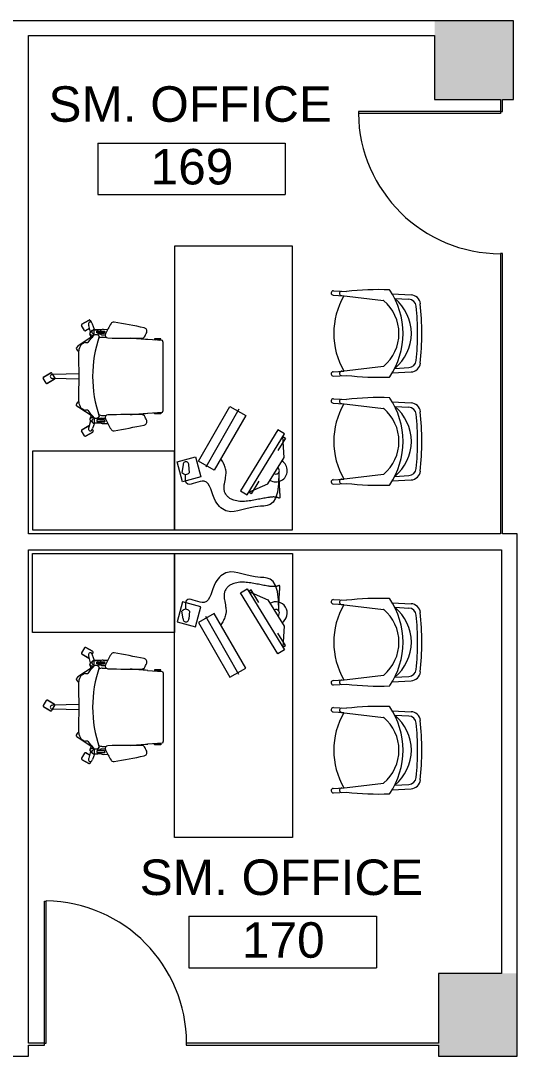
# Model space of a CAD drawing. Header units: inches. Extents: x -674 to 803, y -349 to 915.
# Drawn here: x 416.8 to 542.8, y -99.4 to 163.2 of the extents above; entities that cross this region are included whole.
import ezdxf

# ---------------------------------------------------------------- set-up
doc = ezdxf.new("R2010")
doc.units = ezdxf.units.IN
doc.header["$MEASUREMENT"] = 0
for name, color, linetype, lineweight in [('A-AREA-IDEN', 2, 'Continuous', 20), ('A-DOOR', 31, 'Continuous', 13), ('A-WALL', 113, 'Continuous', 13), ('A-WALL-PATT', 111, 'Continuous', 13), ('I-FURN', 30, 'Continuous', 9), ('I-WALL', 2, 'Continuous', 9)]:
    doc.layers.add(name, color=color, linetype=linetype, lineweight=lineweight)
doc.styles.add('Arial_2', font='arial.ttf', dxfattribs={"height": 9})

# ---------------------------------------------------------------- blocks, each defined once
blk = doc.blocks.new('Office Desk Groups - Office Desk 1-562618-New Construction - Tel_Data_Elec Plan')
at = {"layer": 'I-FURN'}
for p, q in [((-36, 36), (-36, 0)), ((-16, 36), (-36, 36)), ((-16, 0), (-16, 36)), ((2.22, 30.42), (1.16, 32.26)), ((1.17, 32.16), (1.2, 32.18)), ((2.13, 30.49), (1.17, 32.16)), ((1.23, 32.53), (2.52, 33.28)), ((2.79, 33.2), (3.85, 31.37)), ((2.84, 33.12), (2.87, 33.14)), ((2.87, 33.14), (3.84, 31.47)), ((2.17, 30.51), (2.13, 30.49)), ((2.28, 24.2), (2.42, 30.74)), ((3.45, 30.9), (2.49, 30.35)), ((3.78, 31.09), (3.45, 30.9)), ((3.6, 24.2), (3.46, 30.74)), ((3.84, 31.47), (3.8, 31.45)), ((-7.32, 20.61), (-4.77, 24.49)), ((-4.77, 24.49), (-4.26, 24.91)), ((10.65, 24.49), (10.13, 24.91)), ((13.2, 20.61), (10.65, 24.49)), ((-11.16, 20.71), (-12.22, 22.54)), ((-12.2, 22.44), (-12.17, 22.46)), ((-11.24, 20.77), (-12.2, 22.44)), ((-12.14, 22.82), (-10.85, 23.56)), ((-10.58, 23.49), (-9.52, 21.65)), ((-10.53, 23.41), (-10.5, 23.43)), ((-10.5, 23.43), (-9.53, 21.75)), ((-8.31, 21.25), (-9.97, 21.75)), ((-9.53, 21.75), (-9.57, 21.73)), ((-8.16, 21.4), (-8.77, 20.78)), ((-6.97, 21.15), (-7.88, 21.44)), ((12.84, 21.15), (13.75, 21.44)), ((14.03, 21.4), (14.64, 20.78)), ((14.19, 21.25), (15.84, 21.75)), ((15.11, 21.53), (14.53, 22.54)), ((14.54, 22.44), (14.58, 22.46)), ((15.08, 21.51), (14.54, 22.44)), ((14.6, 22.82), (15.89, 23.56)), ((16.16, 23.49), (17.22, 21.65)), ((16.21, 23.41), (16.25, 23.43)), ((16.25, 23.43), (17.21, 21.75)), ((17.15, 21.38), (16.69, 21.11)), ((17.21, 21.75), (17.18, 21.73)), ((-11.2, 20.79), (-11.24, 20.77)), ((-10.51, 20.85), (-10.88, 20.63)), ((-8.94, 20.28), (-10.29, 20.75)), ((-8.91, 18.55), (-8.94, 20.36)), ((-8.86, 20.33), (-8.87, 19.4)), ((-8.87, 19.4), (-8.53, 19.4)), ((-7.56, 20.33), (-8.86, 20.33)), ((-8.57, 18.91), (-8.56, 17.65)), ((-8.53, 19.67), (-8.53, 17.7)), ((-8.07, 19.67), (-8.53, 19.67)), ((-8.07, 17.73), (-8.07, 19.67)), ((-8.07, 19.39), (-7.53, 19.39)), ((-8.04, 18.93), (-8.06, 17.7)), ((-7.74, 18.63), (-7.75, 19.39)), ((-7.63, 18.4), (-7.61, 18.07)), ((-7.34, 20.57), (-7.32, 20.61)), ((13.22, 20.57), (13.2, 20.61)), ((13.95, 19.39), (13.41, 19.39)), ((13.44, 20.33), (14.73, 20.33)), ((13.5, 18.4), (13.49, 18.07)), ((13.61, 18.63), (13.62, 19.39)), ((13.91, 18.93), (13.93, 17.7)), ((13.95, 19.67), (14.4, 19.67)), ((13.95, 17.73), (13.95, 19.67)), ((14.4, 19.67), (14.4, 17.7)), ((14.74, 19.4), (14.4, 19.4)), ((14.44, 18.91), (14.44, 17.65)), ((14.73, 20.33), (14.74, 19.4)), ((14.78, 18.55), (14.81, 20.36)), ((14.81, 20.28), (16.17, 20.75)), ((-9.01, 18.07), (-8.99, 16.92)), ((-7.61, 18.07), (-7.62, 17.56)), ((-6.98, 18.3), (-6.99, 17.3)), ((12.86, 18.3), (12.87, 17.3)), ((13.49, 18.07), (13.5, 17.56)), ((14.88, 18.07), (14.87, 16.92)), ((-6.4, 6.79), (-6.13, 3)), ((12.01, 3), (12.28, 6.79)), ((-6.56, 5.03), (-6.41, 5.03)), ((-6.56, 3.46), (-6.56, 5.03)), ((-6.41, 3.46), (-6.56, 3.46)), ((-6.41, 5.03), (-6.41, 3.46)), ((-6.13, 3), (-5.67, 2.87)), ((-5.67, 2.87), (11.55, 2.87)), ((11.55, 2.87), (12.01, 3)), ((12.28, 5.03), (12.28, 3.46)), ((12.44, 5.03), (12.28, 5.03)), ((12.28, 3.46), (12.44, 3.46)), ((12.44, 3.46), (12.44, 5.03)), ((-36, 0), (-16, 0)), ((-36, 0), (-36, -30)), ((36, 0), (-36, 0)), ((-23.75, -2.08), (-18.72, -0.7)), ((-22.48, -6.72), (-23.75, -2.08)), ((-19.46, -2.22), (-21.4, -1.92)), ((-18.72, -0.7), (-17.45, -5.34)), ((36, -30), (36, 0)), ((-21.46, -3.8), (-19.5, -3.62)), ((-17.45, -5.34), (-22.48, -6.72)), ((-20.86, -10.1), (-18.53, -6.07)), ((-18.53, -6.07), (-4.67, -14.07)), ((-7, -18.11), (-20.86, -10.1)), ((-5.33, -16.35), (-20.07, -7.94)), ((-4.67, -14.07), (-7, -18.11)), ((-26.03, -16.73), (-27.08, -18.43)), ((-10.6, -26.26), (-26.03, -16.73)), ((-27.08, -18.43), (-11.65, -27.96)), ((-26.8, -19.46), (-26.42, -18.84)), ((-23.63, -21.42), (-26.8, -19.46)), ((-26.42, -18.84), (-24.3, -23.68)), ((-24.3, -23.68), (-17.59, -27.82)), ((-12.69, -28.17), (-15.87, -26.21)), ((-11.65, -27.96), (-10.6, -26.26)), ((-17.59, -27.82), (-12.31, -27.55)), ((-12.31, -27.55), (-12.69, -28.17)), ((-36, -30), (36, -30)), ((-24.36, -40.36), (-24.19, -43.67)), ((-23.24, -40.3), (-23.1, -43)), ((-3.84, -40.3), (-3.98, -43)), ((-2.72, -40.36), (-2.89, -43.67)), ((3.02, -40.36), (3.19, -43.67)), ((4.14, -40.3), (4.28, -43)), ((23.53, -40.3), (23.39, -43)), ((24.66, -40.36), (24.48, -43.67)), ((-23.13, -42.4), (-21.88, -53.04)), ((-3.95, -42.4), (-5.2, -53.04)), ((4.25, -42.4), (5.5, -53.04)), ((23.42, -42.4), (22.17, -53.04)), ((-23.56, -55.25), (-23.31, -60.03)), ((-22.4, -55.89), (-22.21, -59.45)), ((-4.68, -55.89), (-4.87, -59.45)), ((-3.52, -55.25), (-3.77, -60.03)), ((3.82, -55.25), (4.07, -60.03)), ((4.98, -55.89), (5.16, -59.45)), ((22.7, -55.89), (22.51, -59.45)), ((23.85, -55.25), (23.61, -60.03))]:
    blk.add_line(p, q, dxfattribs=at)
for centre, radius, start, end in [((1.33, 32.36), 0.2, 120, 210), ((2.62, 33.1), 0.2, 30, 120.1357), ((2.94, 31.06), 0.445, 45.7229, 134.2771), ((2.39, 30.52), 0.2, 209.8466, 275.235), ((2.39, 30.52), 0.2, 275.235, 299.8607), ((3.94, 30.71), 1.53, 164.4505, 178.7927), ((3.03, 30.97), 0.583, 134.254, 164.4505), ((2.84, 30.97), 0.583, 15.5495, 45.746), ((1.93, 30.71), 1.53, 1.2073, 15.5495), ((3.68, 31.27), 0.2, 299.8643, 30), ((-3.38, 22.1), 2.29, 134.5977, 169.3918), ((-3.26, 21.43), 2.87, 95.705, 127.0086), ((-4.41, 23.8), 1.12, 25.6219, 82.0752), ((2.94, 269.32), 245.12, 268.4848, 271.5152), ((10.28, 23.8), 1.12, 97.9248, 154.3781), ((9.13, 21.43), 2.87, 52.9914, 84.295), ((9.26, 22.1), 2.29, 10.6082, 45.4023), ((-12.04, 22.64), 0.2, 119.832, 210), ((-10.43, 21.35), 0.445, 117.8208, 206.0638), ((-10.75, 23.39), 0.2, 30, 120), ((-10.31, 21.41), 0.583, 206.0911, 236.3507), ((-10.37, 21.23), 0.583, 87.4248, 117.8208), ((-10.41, 20.28), 1.53, 73.2073, 87.502), ((-9.69, 21.55), 0.2, 15.1327, 29.8705), ((-7.98, 21.13), 0.323, 29.6621, 124.4716), ((-8.44, 20.75), 0.922, 9.6607, 36.4682), ((-10.83, 25.13), 5.75, 305.3709, 317.4948), ((-2.8, 17.21), 5.54, 121.0187, 133.18), ((-20.88, 22.9), 15.26, 356.4473, 358.5687), ((26.76, 22.9), 15.26, 181.4313, 183.5527), ((8.67, 17.21), 5.54, 46.82, 58.9813), ((16.71, 25.13), 5.75, 222.5052, 234.6291), ((14.31, 20.75), 0.922, 143.5318, 170.3393), ((13.85, 21.13), 0.323, 55.5284, 150.3379), ((14.7, 22.64), 0.2, 119.8879, 210), ((16.29, 20.28), 1.53, 92.498, 106.7927), ((15.99, 23.39), 0.2, 30, 120), ((16.25, 21.23), 0.583, 62.1792, 92.5752), ((16.19, 21.41), 0.583, 303.4497, 333.9089), ((16.31, 21.35), 0.445, 333.9362, 62.1792), ((17.05, 21.55), 0.2, 300, 30.2094), ((-10.98, 20.81), 0.2, 210, 299.888), ((-9.79, 22.2), 1.53, 236.4124, 250.7927), ((-8.12, 18.14), 0.887, 120.1857, 184.8367), ((-8.34, 20.37), 0.593, 84.0219, 180.9117), ((-8.42, 20.31), 0.657, 1.3207, 77.9642), ((-8.55, 18.11), 0.971, 17.6225, 57.9495), ((-6.62, 19.89), 1.04, 148.1398, 233.8639), ((-8.76, 20.66), 1.25, 346.3769, 10.9189), ((2.94, -10.67), 31.42, 71.1164, 108.8836), ((-5.15, 18.21), 1.84, 146.599, 177.2887), ((11.03, 18.21), 1.84, 2.7113, 33.401), ((12.49, 19.89), 1.04, 306.1361, 31.8602), ((14.63, 20.66), 1.25, 169.0811, 193.6231), ((14.43, 18.11), 0.971, 122.0505, 162.3775), ((14.29, 20.31), 0.657, 102.0358, 178.6793), ((14.22, 20.37), 0.593, 359.0883, 95.9781), ((14, 18.14), 0.887, 355.1633, 59.8143), ((15.66, 22.2), 1.53, 289.2073, 303.5114), ((-10.08, 15.44), 0.749, 121.5732, 189.0231), ((4.23, -7.95), 28.17, 115.3981, 121.4567), ((-8.27, 17.21), 0.533, 66.9672, 123.7509), ((-8.27, 17.27), 0.5, 67.0573, 121.4674), ((-7.54, 16.85), 0.711, 2.0473, 115.4842), ((-162.31, 11.32), 155.58, 358.8191, 2.0473), ((168.19, 11.32), 155.58, 177.9527, 181.1809), ((13.42, 16.85), 0.711, 64.5158, 177.9527), ((1.64, -7.95), 28.17, 58.5497, 64.6019), ((14.14, 17.21), 0.533, 56.2491, 113.0328), ((14.14, 17.27), 0.5, 58.5326, 112.9427), ((15.95, 15.44), 0.749, 350.9769, 58.6662), ((163.02, 43.86), 176.17, 189.3216, 191.8621), ((-157.15, 43.86), 176.17, 348.1407, 350.6784), ((258.68, 28.75), 265.99, 183.7702, 184.7367), ((-252.8, 28.75), 265.99, 355.2633, 356.2298), ((-7.38, 8.13), 0.615, 299.9233, 358.8191), ((13.26, 8.13), 0.615, 181.1809, 240.0767), ((-8.54, 7.83), 0.859, 192.1424, 292.8427), ((-12.14, 16.39), 10.15, 292.7913, 299.9233), ((18.01, 16.39), 10.15, 240.0767, 247.2087), ((14.42, 7.83), 0.859, 247.1573, 348.4211), ((-5.85, 5.21), 0.589, 197.5488, 225.5119), ((-5.85, 3.28), 0.589, 125.1062, 162.4512), ((11.72, 3.28), 0.589, 17.5488, 54.8938), ((11.72, 5.21), 0.589, 314.4881, 342.4512), ((-20.73, -2.88), 1.17, 124.8247, 231.514), ((-19.4, -2.93), 0.703, 261.9725, 94.3662), ((-20.94, -25.75), 2.88, 148.3037, 328.3037), ((-20.94, -25.75), 0.885, 148.3037, 328.3037), ((-23.8, -40.33), 0.562, 2.9778, 182.9778), ((-23.69, -42.45), 0.572, 355.8841, 161.2764), ((-13.54, -59.54), 19.11, 60.1223, 119.8777), ((-3.39, -42.44), 0.567, 14.9433, 184.8841), ((-3.28, -40.33), 0.562, 357.0222, 177.0222), ((3.58, -40.33), 0.562, 2.9778, 182.9778), ((3.68, -42.45), 0.572, 355.8841, 161.2764), ((13.84, -59.54), 19.11, 60.1223, 119.8777), ((23.98, -42.44), 0.567, 14.9433, 184.8841), ((24.09, -40.33), 0.563, 357.0222, 177.0222), ((47.43, -51.82), 72.08, 173.5103, 182.1673), ((-74.51, -51.82), 72.08, 357.8327, 6.4897), ((74.81, -51.82), 72.08, 173.5103, 182.1673), ((-47.14, -51.82), 72.08, 357.8327, 6.4897), ((-24.47, -54.52), 0.125, 190.6864, 235.967), ((-13.34, -38.03), 20.02, 235.967, 269.4206), ((-21.75, -53.03), 0.125, 186.4009, 220.1387), ((-13.53, -46.09), 10.88, 220.1387, 269.938), ((-13.55, -46.09), 10.88, 270.062, 319.8613), ((-13.74, -38.03), 20.02, 270.5794, 304.033), ((-5.33, -53.03), 0.125, 319.8613, 353.5991), ((-2.6, -54.52), 0.125, 304.033, 349.3136), ((2.9, -54.52), 0.125, 190.6864, 235.967), ((14.04, -38.03), 20.02, 235.967, 269.4206), ((5.62, -53.03), 0.125, 186.4009, 220.1387), ((13.85, -46.09), 10.88, 220.1387, 269.938), ((13.82, -46.09), 10.88, 270.062, 319.8613), ((13.63, -38.03), 20.02, 270.5794, 304.033), ((22.05, -53.03), 0.125, 319.8613, 353.5991), ((24.77, -54.52), 0.125, 304.033, 349.3136), ((-13.4, -48.43), 11.69, 219.6744, 269.3381), ((-13.67, -48.43), 11.69, 270.6619, 320.3256), ((13.97, -48.43), 11.69, 219.6744, 269.3381), ((13.7, -48.43), 11.69, 270.6619, 320.3256), ((-20.81, -59.91), 2.5, 182.9778, 264.2145), ((-20.22, -59.35), 2, 182.9778, 264.2191), ((-6.86, -59.35), 2, 275.7809, 357.0222), ((-6.27, -59.91), 2.5, 275.7855, 357.0222), ((6.56, -59.91), 2.5, 182.9778, 264.2145), ((7.16, -59.35), 2, 182.9778, 264.2191), ((20.51, -59.35), 2, 275.7809, 357.0222), ((21.11, -59.91), 2.5, 275.7855, 357.0222), ((-13.44, 12.82), 75.59, 264.2145, 269.9285), ((-13.44, 7.53), 69.22, 264.2191, 269.9219), ((-13.63, 7.53), 69.22, 270.0781, 275.7809), ((-13.63, 12.82), 75.59, 270.0715, 275.7855), ((13.93, 12.82), 75.59, 264.2145, 269.9285), ((13.93, 7.53), 69.22, 264.2191, 269.9219), ((13.74, 7.53), 69.22, 270.0781, 275.7809), ((13.74, 12.82), 75.59, 270.0715, 275.7855)]:
    blk.add_arc(centre, radius, start, end, dxfattribs=at)
for points, knots in [([(-21.43, -26.49), (-30.11, -26.7), (-29.36, -19.53), (-32.64, -14.29), (-28.66, -9.55), (-21.77, -8.98), (-25.67, -2.68), (-23.02, -2.75), (-21.9, -2.85)], [0, 0, 0, 0, 4.203758, 11.310205, 15.301003, 21.109862, 25.639067, 29.008441, 29.008441, 29.008441, 29.008441]), ([(-21.43, -26.49), (-21.7, -26.49), (-22.24, -26.5), (-23.05, -26.52), (-23.85, -26.55), (-24.52, -26.57), (-25.06, -26.6), (-25.47, -26.62), (-25.87, -26.65), (-26.2, -26.67), (-26.47, -26.68), (-26.67, -26.7), (-26.88, -26.71), (-27.08, -26.73), (-27.25, -26.74), (-27.38, -26.74), (-27.48, -26.74), (-27.58, -26.74), (-27.67, -26.74), (-27.74, -26.74), (-27.79, -26.74), (-27.83, -26.73), (-27.86, -26.71), (-27.87, -26.7), (-27.89, -26.69), (-27.91, -26.66), (-27.92, -26.63), (-27.93, -26.61), (-27.93, -26.6), (-27.93, -26.57), (-27.92, -26.54), (-27.91, -26.5), (-27.88, -26.44), (-27.86, -26.37), (-27.83, -26.29), (-27.8, -26.21), (-27.77, -26.13), (-27.75, -26.05), (-27.72, -25.97), (-27.7, -25.86), (-27.66, -25.66), (-27.63, -25.38), (-27.63, -25.03), (-27.65, -24.69), (-27.68, -24.35), (-27.74, -23.9), (-27.84, -23.33), (-27.96, -22.66), (-28.09, -21.99), (-28.23, -21.28), (-28.38, -20.54), (-28.52, -19.76), (-28.64, -18.98), (-28.73, -18.19), (-28.78, -17.4), (-28.75, -16.34), (-28.56, -15.26), (-28.12, -14.24), (-27.6, -13.53), (-27.02, -13.07), (-26.5, -12.81), (-25.94, -12.64), (-25.21, -12.58), (-24.04, -12.7), (-22.99, -12.95), (-22, -13.09), (-21.48, -13.12), (-21.07, -13.1), (-20.66, -13.04), (-20.16, -12.92), (-19.58, -12.7), (-18.84, -12.33), (-18.31, -12.01), (-17.96, -11.78)], [0, 0, 0, 0, 0.067284, 0.134569, 0.201853, 0.269138, 0.30278, 0.336422, 0.370065, 0.403707, 0.420528, 0.437349, 0.45417, 0.470991, 0.487812, 0.496223, 0.504633, 0.513044, 0.521455, 0.52566, 0.529865, 0.53407, 0.536173, 0.537224, 0.538276, 0.541842, 0.545408, 0.546299, 0.547191, 0.548974, 0.55254, 0.556106, 0.559673, 0.566805, 0.573937, 0.581069, 0.588202, 0.595334, 0.602466, 0.609598, 0.623863, 0.652392, 0.680921, 0.70945, 0.737979, 0.766508, 0.823567, 0.880625, 0.937683, 0.994741, 1.060748, 1.126755, 1.192761, 1.258768, 1.324774, 1.390781, 1.522794, 1.595685, 1.668576, 1.741467, 1.777913, 1.814358, 1.887249, 1.96014, 2.105922, 2.157559, 2.209196, 2.235015, 2.260833, 2.312471, 2.364108, 2.415745, 2.519019, 2.519019, 2.519019, 2.519019])]:
    blk.add_open_spline(points, degree=3, knots=knots, dxfattribs=at)
blk = doc.blocks.new('Single-Glass - No Frame - 36_ x 96_-1618446-New Construction - Tel_Data_Elec Plan')
at = {"layer": 'A-DOOR', "color": 7, "lineweight": 20}
for p, q in [((17.5, -0.25), (17.5, -36.31)), ((18, -0.25), (17.5, -0.25)), ((18, -0.25), (18, -36.31)), ((18, -36.31), (17.5, -36.31))]:
    blk.add_line(p, q, dxfattribs=at)
at = {"layer": 'A-DOOR', "lineweight": 9}
blk.add_arc((18, -0.25), 36.07, 180, 269.2057, dxfattribs=at)
blk = doc.blocks.new('Single-Glass - No Frame - 36_ x 96_-1619181-New Construction - Tel_Data_Elec Plan')
at = {"layer": 'A-DOOR', "color": 7, "lineweight": 20}
for p, q in [((17.5, 0.25), (17.5, 36.31)), ((18, 36.31), (17.5, 36.31)), ((18, 0.25), (18, 36.31)), ((18, 0.25), (17.5, 0.25))]:
    blk.add_line(p, q, dxfattribs=at)
at = {"layer": 'A-DOOR', "lineweight": 9}
blk.add_arc((18, 0.25), 36.07, 90.7943, 180, dxfattribs=at)
blk = doc.blocks.new('Office Desk Groups - Office Desk 1-1612767-New Construction - Tel_Data_Elec Plan')
at = {"layer": 'I-FURN'}
for p, q in [((-23.56, 55.25), (-23.31, 60.03)), ((-22.4, 55.89), (-22.21, 59.45)), ((-4.68, 55.89), (-4.87, 59.45)), ((-3.52, 55.25), (-3.77, 60.03)), ((3.82, 55.25), (4.07, 60.03)), ((4.98, 55.89), (5.16, 59.45)), ((22.7, 55.89), (22.51, 59.45)), ((23.85, 55.25), (23.61, 60.03)), ((-23.13, 42.4), (-21.88, 53.04)), ((-3.95, 42.4), (-5.2, 53.04)), ((4.25, 42.4), (5.5, 53.04)), ((23.42, 42.4), (22.17, 53.04)), ((-24.36, 40.36), (-24.19, 43.67)), ((-23.24, 40.3), (-23.1, 43)), ((-3.84, 40.3), (-3.98, 43)), ((-2.72, 40.36), (-2.89, 43.67)), ((3.02, 40.36), (3.19, 43.67)), ((4.14, 40.3), (4.28, 43)), ((23.53, 40.3), (23.39, 43)), ((24.66, 40.36), (24.48, 43.67)), ((-36, 0), (-36, 30)), ((-36, 30), (36, 30)), ((36, 30), (36, 0)), ((-27.08, 18.43), (-11.65, 27.96)), ((-24.3, 23.68), (-17.59, 27.82)), ((-17.59, 27.82), (-12.31, 27.55)), ((-12.69, 28.17), (-15.87, 26.21)), ((-12.31, 27.55), (-12.69, 28.17)), ((-11.65, 27.96), (-10.6, 26.26)), ((-26.42, 18.84), (-24.3, 23.68)), ((-10.6, 26.26), (-26.03, 16.73)), ((-23.63, 21.42), (-26.8, 19.46)), ((-26.03, 16.73), (-27.08, 18.43)), ((-26.8, 19.46), (-26.42, 18.84)), ((-7, 18.11), (-20.86, 10.1)), ((-5.33, 16.35), (-20.07, 7.94)), ((-4.67, 14.07), (-7, 18.11)), ((-18.53, 6.07), (-4.67, 14.07)), ((-20.86, 10.1), (-18.53, 6.07)), ((-22.48, 6.72), (-23.75, 2.08)), ((-17.45, 5.34), (-22.48, 6.72)), ((-18.72, 0.7), (-17.45, 5.34)), ((-21.46, 3.8), (-19.5, 3.62)), ((-36, -36), (-36, 0)), ((-36, 0), (-16, 0)), ((36, 0), (-36, 0)), ((-23.75, 2.08), (-18.72, 0.7)), ((-19.46, 2.22), (-21.4, 1.92)), ((-16, 0), (-16, -36)), ((-6.56, -3.46), (-6.56, -5.03)), ((-6.41, -3.46), (-6.56, -3.46)), ((-6.56, -5.03), (-6.41, -5.03)), ((-6.41, -5.03), (-6.41, -3.46)), ((-6.4, -6.79), (-6.13, -3)), ((-6.13, -3), (-5.67, -2.87)), ((-5.67, -2.87), (11.55, -2.87)), ((11.55, -2.87), (12.01, -3)), ((12.01, -3), (12.28, -6.79)), ((12.28, -5.03), (12.28, -3.46)), ((12.28, -3.46), (12.44, -3.46)), ((12.44, -5.03), (12.28, -5.03)), ((12.44, -3.46), (12.44, -5.03)), ((-9.01, -18.07), (-8.99, -16.92)), ((-8.57, -18.91), (-8.56, -17.65)), ((-8.53, -19.67), (-8.53, -17.7)), ((-8.07, -17.73), (-8.07, -19.67)), ((-8.04, -18.93), (-8.06, -17.7)), ((-7.63, -18.4), (-7.61, -18.07)), ((-7.61, -18.07), (-7.62, -17.56)), ((-6.98, -18.3), (-6.99, -17.3)), ((12.86, -18.3), (12.87, -17.3)), ((13.49, -18.07), (13.5, -17.56)), ((13.5, -18.4), (13.49, -18.07)), ((13.91, -18.93), (13.93, -17.7)), ((13.95, -17.73), (13.95, -19.67)), ((14.4, -19.67), (14.4, -17.7)), ((14.44, -18.91), (14.44, -17.65)), ((14.88, -18.07), (14.87, -16.92)), ((-11.16, -20.71), (-12.22, -22.54)), ((-11.24, -20.77), (-12.2, -22.44)), ((-11.2, -20.79), (-11.24, -20.77)), ((-10.51, -20.85), (-10.88, -20.63)), ((-8.94, -20.28), (-10.29, -20.75)), ((-8.91, -18.55), (-8.94, -20.36)), ((-8.87, -19.4), (-8.53, -19.4)), ((-8.86, -20.33), (-8.87, -19.4)), ((-7.56, -20.33), (-8.86, -20.33)), ((-8.16, -21.4), (-8.77, -20.78)), ((-8.07, -19.67), (-8.53, -19.67)), ((-8.07, -19.39), (-7.53, -19.39)), ((-7.74, -18.63), (-7.75, -19.39)), ((-7.34, -20.57), (-7.32, -20.61)), ((-7.32, -20.61), (-4.77, -24.49)), ((13.2, -20.61), (10.65, -24.49)), ((13.22, -20.57), (13.2, -20.61)), ((13.95, -19.39), (13.41, -19.39)), ((13.44, -20.33), (14.73, -20.33)), ((13.61, -18.63), (13.62, -19.39)), ((13.95, -19.67), (14.4, -19.67)), ((14.03, -21.4), (14.64, -20.78)), ((14.74, -19.4), (14.4, -19.4)), ((14.73, -20.33), (14.74, -19.4)), ((14.78, -18.55), (14.81, -20.36)), ((14.81, -20.28), (16.17, -20.75)), ((-12.2, -22.44), (-12.17, -22.46)), ((-12.14, -22.82), (-10.85, -23.56)), ((-10.58, -23.49), (-9.52, -21.65)), ((-10.53, -23.41), (-10.5, -23.43)), ((-10.5, -23.43), (-9.53, -21.75)), ((-8.31, -21.25), (-9.97, -21.75)), ((-9.53, -21.75), (-9.57, -21.73)), ((-6.97, -21.15), (-7.88, -21.44)), ((12.84, -21.15), (13.75, -21.44)), ((14.19, -21.25), (15.84, -21.75)), ((15.11, -21.53), (14.53, -22.54)), ((15.08, -21.51), (14.54, -22.44)), ((14.54, -22.44), (14.58, -22.46)), ((14.6, -22.82), (15.89, -23.56)), ((16.16, -23.49), (17.22, -21.65)), ((16.21, -23.41), (16.25, -23.43)), ((16.25, -23.43), (17.21, -21.75)), ((17.15, -21.38), (16.69, -21.11)), ((17.21, -21.75), (17.18, -21.73)), ((-4.77, -24.49), (-4.26, -24.91)), ((2.28, -24.2), (2.42, -30.74)), ((3.6, -24.2), (3.46, -30.74)), ((10.65, -24.49), (10.13, -24.91)), ((2.22, -30.42), (1.16, -32.26)), ((2.13, -30.49), (1.17, -32.16)), ((2.17, -30.51), (2.13, -30.49)), ((3.45, -30.9), (2.49, -30.35)), ((2.79, -33.2), (3.85, -31.37)), ((2.87, -33.14), (3.84, -31.47)), ((3.78, -31.09), (3.45, -30.9)), ((3.84, -31.47), (3.8, -31.45)), ((1.17, -32.16), (1.2, -32.18)), ((1.23, -32.53), (2.52, -33.28)), ((2.84, -33.12), (2.87, -33.14)), ((-16, -36), (-36, -36))]:
    blk.add_line(p, q, dxfattribs=at)
for centre, radius, start, end in [((-20.81, 59.91), 2.5, 95.7855, 177.0222), ((-20.22, 59.35), 2, 95.7809, 177.0222), ((-13.44, -12.82), 75.59, 90.0715, 95.7855), ((-13.44, -7.53), 69.22, 90.0781, 95.7809), ((-13.63, -12.82), 75.59, 84.2145, 89.9285), ((-13.63, -7.53), 69.22, 84.2191, 89.9219), ((-6.86, 59.35), 2, 2.9778, 84.2191), ((-6.27, 59.91), 2.5, 2.9778, 84.2145), ((6.56, 59.91), 2.5, 95.7855, 177.0222), ((7.16, 59.35), 2, 95.7809, 177.0222), ((13.93, -12.82), 75.59, 90.0715, 95.7855), ((13.93, -7.53), 69.22, 90.0781, 95.7809), ((13.74, -12.82), 75.59, 84.2145, 89.9285), ((13.74, -7.53), 69.22, 84.2191, 89.9219), ((20.51, 59.35), 2, 2.9778, 84.2191), ((21.11, 59.91), 2.5, 2.9778, 84.2145), ((-13.34, 38.03), 20.02, 90.5794, 124.033), ((-13.4, 48.43), 11.69, 90.6619, 140.3256), ((-13.67, 48.43), 11.69, 39.6744, 89.3381), ((-13.74, 38.03), 20.02, 55.967, 89.4206), ((14.04, 38.03), 20.02, 90.5794, 124.033), ((13.97, 48.43), 11.69, 90.6619, 140.3256), ((13.7, 48.43), 11.69, 39.6744, 89.3381), ((13.63, 38.03), 20.02, 55.967, 89.4206), ((-13.53, 46.09), 10.88, 90.062, 139.8613), ((-13.55, 46.09), 10.88, 40.1387, 89.938), ((13.85, 46.09), 10.88, 90.062, 139.8613), ((13.82, 46.09), 10.88, 40.1387, 89.938), ((47.43, 51.82), 72.08, 177.8327, 186.4897), ((-24.47, 54.52), 0.125, 124.033, 169.3136), ((-21.75, 53.03), 0.125, 139.8613, 173.5991), ((-5.33, 53.03), 0.125, 6.4009, 40.1387), ((-74.51, 51.82), 72.08, 353.5103, 2.1673), ((-2.6, 54.52), 0.125, 10.6864, 55.967), ((74.81, 51.82), 72.08, 177.8327, 186.4897), ((2.9, 54.52), 0.125, 124.033, 169.3136), ((5.62, 53.03), 0.125, 139.8613, 173.5991), ((22.05, 53.03), 0.125, 6.4009, 40.1387), ((-47.14, 51.82), 72.08, 353.5103, 2.1673), ((24.77, 54.52), 0.125, 10.6864, 55.967), ((-23.69, 42.45), 0.572, 198.7236, 4.1159), ((-13.54, 59.54), 19.11, 240.1223, 299.8777), ((-3.39, 42.44), 0.567, 175.1159, 345.0567), ((3.68, 42.45), 0.572, 198.7236, 4.1159), ((13.84, 59.54), 19.11, 240.1223, 299.8777), ((23.98, 42.44), 0.567, 175.1159, 345.0567), ((-23.8, 40.33), 0.562, 177.0222, 357.0222), ((-3.28, 40.33), 0.562, 182.9778, 2.9778), ((3.58, 40.33), 0.562, 177.0222, 357.0222), ((24.09, 40.33), 0.563, 182.9778, 2.9778), ((-20.94, 25.75), 2.88, 31.6963, 211.6963), ((-20.94, 25.75), 0.885, 31.6963, 211.6963), ((-20.73, 2.88), 1.17, 128.486, 235.1753), ((-19.4, 2.93), 0.703, 265.6338, 98.0275), ((-5.85, -3.28), 0.589, 197.5488, 234.8938), ((-5.85, -5.21), 0.589, 134.4881, 162.4512), ((11.72, -3.28), 0.589, 305.1062, 342.4512), ((11.72, -5.21), 0.589, 17.5488, 45.5119), ((163.02, -43.86), 176.17, 168.1379, 170.6784), ((-8.54, -7.83), 0.859, 67.1573, 167.8576), ((-12.14, -16.39), 10.15, 60.0767, 67.2087), ((-7.38, -8.13), 0.615, 1.1809, 60.0767), ((258.68, -28.75), 265.99, 175.2633, 176.2298), ((-252.8, -28.75), 265.99, 3.7702, 4.7367), ((13.26, -8.13), 0.615, 119.9233, 178.8191), ((18.01, -16.39), 10.15, 112.7913, 119.9233), ((14.42, -7.83), 0.859, 11.5789, 112.8427), ((-157.15, -43.86), 176.17, 9.3216, 11.8593), ((-162.31, -11.32), 155.58, 357.9527, 1.1809), ((168.19, -11.32), 155.58, 178.8191, 182.0473), ((-10.08, -15.44), 0.749, 170.9769, 238.4268), ((15.95, -15.44), 0.749, 301.3338, 9.0231), ((4.23, 7.95), 28.17, 238.5433, 244.6019), ((-8.12, -18.14), 0.887, 175.1633, 239.8143), ((-8.27, -17.21), 0.533, 236.2491, 293.0328), ((-8.27, -17.27), 0.5, 238.5326, 292.9427), ((-7.54, -16.85), 0.711, 244.5158, 357.9527), ((-5.15, -18.21), 1.84, 182.7113, 213.401), ((11.03, -18.21), 1.84, 326.599, 357.2887), ((13.42, -16.85), 0.711, 182.0473, 295.4842), ((1.64, 7.95), 28.17, 295.3981, 301.4503), ((14.14, -17.21), 0.533, 246.9672, 303.7509), ((14.14, -17.27), 0.5, 247.0573, 301.4674), ((14, -18.14), 0.887, 300.1857, 4.8367), ((-10.98, -20.81), 0.2, 60.112, 150), ((-10.31, -21.41), 0.583, 123.6493, 153.9089), ((-9.79, -22.2), 1.53, 109.2073, 123.5876), ((-8.34, -20.37), 0.593, 179.0883, 275.9781), ((-8.42, -20.31), 0.657, 282.0358, 358.6793), ((-8.55, -18.11), 0.971, 302.0505, 342.3775), ((-8.44, -20.75), 0.922, 323.5318, 350.3393), ((-6.62, -19.89), 1.04, 126.1361, 211.8602), ((-8.76, -20.66), 1.25, 349.0811, 13.6231), ((-10.83, -25.13), 5.75, 42.5052, 54.6291), ((2.94, 10.67), 31.42, 251.1164, 288.8836), ((16.71, -25.13), 5.75, 125.3709, 137.4948), ((12.49, -19.89), 1.04, 328.1398, 53.8639), ((14.63, -20.66), 1.25, 166.3769, 190.9189), ((14.31, -20.75), 0.922, 189.6607, 216.4682), ((14.43, -18.11), 0.971, 197.6225, 237.9495), ((14.29, -20.31), 0.657, 181.3207, 257.9642), ((14.22, -20.37), 0.593, 264.0219, 0.9117), ((15.66, -22.2), 1.53, 56.4886, 70.7927), ((16.19, -21.41), 0.583, 26.0911, 56.5503), ((-12.04, -22.64), 0.2, 150, 240.168), ((-10.43, -21.35), 0.445, 153.9362, 242.1792), ((-10.75, -23.39), 0.2, 240, 330), ((-10.37, -21.23), 0.583, 242.1792, 272.5752), ((-10.41, -20.28), 1.53, 272.498, 286.7927), ((-9.69, -21.55), 0.2, 330.1295, 344.8673), ((-7.98, -21.13), 0.323, 235.5284, 330.3379), ((-2.8, -17.21), 5.54, 226.82, 238.9813), ((-20.88, -22.9), 15.26, 1.4313, 3.5527), ((-3.38, -22.1), 2.29, 190.6082, 225.4023), ((9.26, -22.1), 2.29, 314.5977, 349.3918), ((26.76, -22.9), 15.26, 176.4473, 178.5687), ((8.67, -17.21), 5.54, 301.0187, 313.18), ((13.85, -21.13), 0.323, 209.6621, 304.4716), ((14.7, -22.64), 0.2, 150, 240.1121), ((16.29, -20.28), 1.53, 253.2073, 267.502), ((15.99, -23.39), 0.2, 240, 330), ((16.25, -21.23), 0.583, 267.4248, 297.8208), ((16.31, -21.35), 0.445, 297.8208, 26.0638), ((17.05, -21.55), 0.2, 329.7906, 60), ((-3.26, -21.43), 2.87, 232.9914, 264.295), ((-4.41, -23.8), 1.12, 277.9248, 334.3781), ((2.94, -269.32), 245.12, 88.4848, 91.5152), ((10.28, -23.8), 1.12, 205.6219, 262.0752), ((9.13, -21.43), 2.87, 275.705, 307.0086), ((2.39, -30.52), 0.2, 84.765, 150.1534), ((2.39, -30.52), 0.2, 60.1393, 84.765), ((3.94, -30.71), 1.53, 181.2073, 195.5495), ((3.03, -30.97), 0.583, 195.5495, 225.746), ((2.94, -31.06), 0.445, 225.7229, 314.2771), ((2.84, -30.97), 0.583, 314.254, 344.4505), ((1.93, -30.71), 1.53, 344.4505, 358.7927), ((3.68, -31.27), 0.2, 330, 60.1357), ((1.33, -32.36), 0.2, 150, 240), ((2.62, -33.1), 0.2, 239.8643, 330)]:
    blk.add_arc(centre, radius, start, end, dxfattribs=at)
for points, knots in [([(-21.43, 26.49), (-30.11, 26.7), (-29.36, 19.53), (-32.64, 14.29), (-28.66, 9.55), (-21.77, 8.98), (-25.67, 2.68), (-23.02, 2.75), (-21.9, 2.85)], [0, 0, 0, 0, 4.203758, 11.310205, 15.301003, 21.109862, 25.639067, 29.008441, 29.008441, 29.008441, 29.008441]), ([(-21.43, 26.49), (-21.7, 26.49), (-22.24, 26.5), (-23.05, 26.52), (-23.85, 26.55), (-24.52, 26.57), (-25.06, 26.6), (-25.47, 26.62), (-25.87, 26.65), (-26.2, 26.67), (-26.47, 26.68), (-26.67, 26.7), (-26.88, 26.71), (-27.08, 26.73), (-27.25, 26.74), (-27.38, 26.74), (-27.48, 26.74), (-27.58, 26.74), (-27.67, 26.74), (-27.74, 26.74), (-27.79, 26.74), (-27.83, 26.73), (-27.86, 26.71), (-27.87, 26.7), (-27.89, 26.69), (-27.91, 26.66), (-27.92, 26.63), (-27.93, 26.61), (-27.93, 26.6), (-27.93, 26.57), (-27.92, 26.54), (-27.91, 26.5), (-27.88, 26.44), (-27.86, 26.37), (-27.83, 26.29), (-27.8, 26.21), (-27.77, 26.13), (-27.75, 26.05), (-27.72, 25.97), (-27.7, 25.86), (-27.66, 25.66), (-27.63, 25.38), (-27.63, 25.03), (-27.65, 24.69), (-27.68, 24.35), (-27.74, 23.9), (-27.84, 23.33), (-27.96, 22.66), (-28.09, 21.99), (-28.23, 21.28), (-28.38, 20.54), (-28.52, 19.76), (-28.64, 18.98), (-28.73, 18.19), (-28.78, 17.4), (-28.75, 16.34), (-28.56, 15.26), (-28.12, 14.24), (-27.6, 13.53), (-27.02, 13.07), (-26.5, 12.81), (-25.94, 12.64), (-25.21, 12.58), (-24.04, 12.7), (-22.99, 12.95), (-22, 13.09), (-21.48, 13.12), (-21.07, 13.1), (-20.66, 13.04), (-20.16, 12.92), (-19.58, 12.7), (-18.84, 12.33), (-18.31, 12.01), (-17.96, 11.78)], [0, 0, 0, 0, 0.067284, 0.134569, 0.201853, 0.269138, 0.30278, 0.336422, 0.370065, 0.403707, 0.420528, 0.437349, 0.45417, 0.470991, 0.487812, 0.496223, 0.504633, 0.513044, 0.521455, 0.52566, 0.529865, 0.53407, 0.536173, 0.537224, 0.538276, 0.541842, 0.545408, 0.546299, 0.547191, 0.548974, 0.55254, 0.556106, 0.559673, 0.566805, 0.573937, 0.581069, 0.588202, 0.595334, 0.602466, 0.609598, 0.623863, 0.652392, 0.680921, 0.70945, 0.737979, 0.766508, 0.823567, 0.880625, 0.937683, 0.994741, 1.060748, 1.126755, 1.192761, 1.258768, 1.324774, 1.390781, 1.522794, 1.595685, 1.668576, 1.741467, 1.777913, 1.814358, 1.887249, 1.96014, 2.105922, 2.157559, 2.209196, 2.235015, 2.260833, 2.312471, 2.364108, 2.415745, 2.519019, 2.519019, 2.519019, 2.519019])]:
    blk.add_open_spline(points, degree=3, knots=knots, dxfattribs=at)
blk = doc.blocks.new('FORM Room Tag - Name _ Number-61107-New Construction - Tel_Data_Elec Plan')
at = {"layer": 'A-AREA-IDEN'}
for p, q in [((-0.2444, -0.0231), (-0.2444, -0.1589)), ((-0.2444, -0.0231), (0.2515, -0.0231)), ((0.2515, -0.0231), (0.2515, -0.1589)), ((-0.2444, -0.1589), (0.2515, -0.1589))]:
    blk.add_line(p, q, dxfattribs=at)

msp = doc.modelspace()

# ---------------------------------------------------------------- hatches: boundary and pattern name
at = {"layer": 'A-WALL-PATT'}
for points in [[(539.04, 143.15), (541.79, 143.15), (541.79, 163.15), (521.79, 163.15), (521.79, 143.15), (538.54, 143.15)], [(542.79, -99.41), (542.79, -78.41), (522.79, -78.41), (522.79, -99.41), (538.79, -99.41)]]:
    msp.add_hatch(color=8, dxfattribs=at).paths.add_polyline_path(points, flags=0)

# ---------------------------------------------------------------- linework, layer by layer
at = {"layer": 'A-WALL', "color": 7, "lineweight": 20}
for p, q in [((541.79, 163.15), (410.79, 163.15)), ((541.79, 143.15), (541.79, 163.15)), ((418.79, 159.4), (521.79, 159.4)), ((418.79, 33.03), (418.79, 159.4)), ((521.79, 159.4), (521.79, 143.15)), ((521.79, 143.15), (538.54, 143.15)), ((539.04, 143.15), (541.79, 143.15)), ((538.54, 33.03), (418.79, 33.03)), ((542.79, 33.03), (539.04, 33.03)), ((542.79, -99.41), (542.79, 33.03)), ((418.79, 29.03), (538.79, 29.03)), ((418.79, -96.1), (418.79, 29.03)), ((538.79, 29.03), (538.79, -78.41)), ((522.79, -78.41), (522.79, -96.1)), ((538.79, -78.41), (522.79, -78.41)), ((418.79, -99.41), (418.79, -96.6)), ((522.79, -96.6), (522.79, -99.41)), ((414.79, -99.41), (418.79, -99.41)), ((522.79, -99.41), (542.79, -99.41))]:
    msp.add_line(p, q, dxfattribs=at)
at = {"layer": 'I-WALL', "color": 7, "lineweight": 20}
for p, q in [((538.54, 143.15), (538.54, 140.15)), ((539.04, 140.15), (539.04, 143.15)), ((538.54, 140.15), (539.04, 140.15)), ((538.54, 104.15), (538.54, 33.03)), ((539.04, 104.15), (538.54, 104.15)), ((539.04, 33.03), (539.04, 104.15)), ((422.79, -96.1), (418.79, -96.1)), ((418.79, -96.6), (422.79, -96.6)), ((422.79, -96.6), (422.79, -96.1)), ((522.79, -96.1), (458.79, -96.1)), ((458.79, -96.1), (458.79, -96.6)), ((458.79, -96.6), (522.79, -96.6))]:
    msp.add_line(p, q, dxfattribs=at)

# ---------------------------------------------------------------- block references
at = {"layer": 'A-AREA-IDEN', "xscale": 95.99999999999994, "yscale": 95.99999999999994, "zscale": 95.99999999999994}
for p in [(459.78, 134.35), (482.94, -61.7)]:
    msp.add_blockref('FORM Room Tag - Name _ Number-61107-New Construction - Tel_Data_Elec Plan', p, dxfattribs=at)
at = {"layer": 'A-DOOR'}
for name, p, rotation in [('Single-Glass - No Frame - 36_ x 96_-1619181-New Construction - Tel_Data_Elec Plan', (538.79, 122.15), 89.99999999999991), ('Single-Glass - No Frame - 36_ x 96_-1618446-New Construction - Tel_Data_Elec Plan', (440.79, -96.35), 180)]:
    msp.add_blockref(name, p, dxfattribs=dict(at, rotation=rotation))
at = {"layer": 'I-FURN'}
for name, p, rotation in [('Office Desk Groups - Office Desk 1-562618-New Construction - Tel_Data_Elec Plan', (455.79, 70.03), 89.99999999999966), ('Office Desk Groups - Office Desk 1-1612767-New Construction - Tel_Data_Elec Plan', (455.79, -7.97), 270)]:
    msp.add_blockref(name, p, dxfattribs=dict(at, rotation=rotation))

# ---------------------------------------------------------------- texts
at = {"layer": 'A-AREA-IDEN', "lineweight": 9, "char_height": 9, "attachment_point": 2, "line_spacing_factor": 0.941778, "style": 'Arial_2'}
for s, insert, width in [('SM. OFFICE', (459.79, 146.53), 85.8353), ('169', (460.25, 130.64), 25.1225), ('SM. OFFICE', (482.95, -49.52), 85.8353), ('170', (483.42, -65.42), 25.1225)]:
    msp.add_mtext(s, dxfattribs=dict(at, insert=insert, width=width))

doc.saveas('drawing.dxf')
